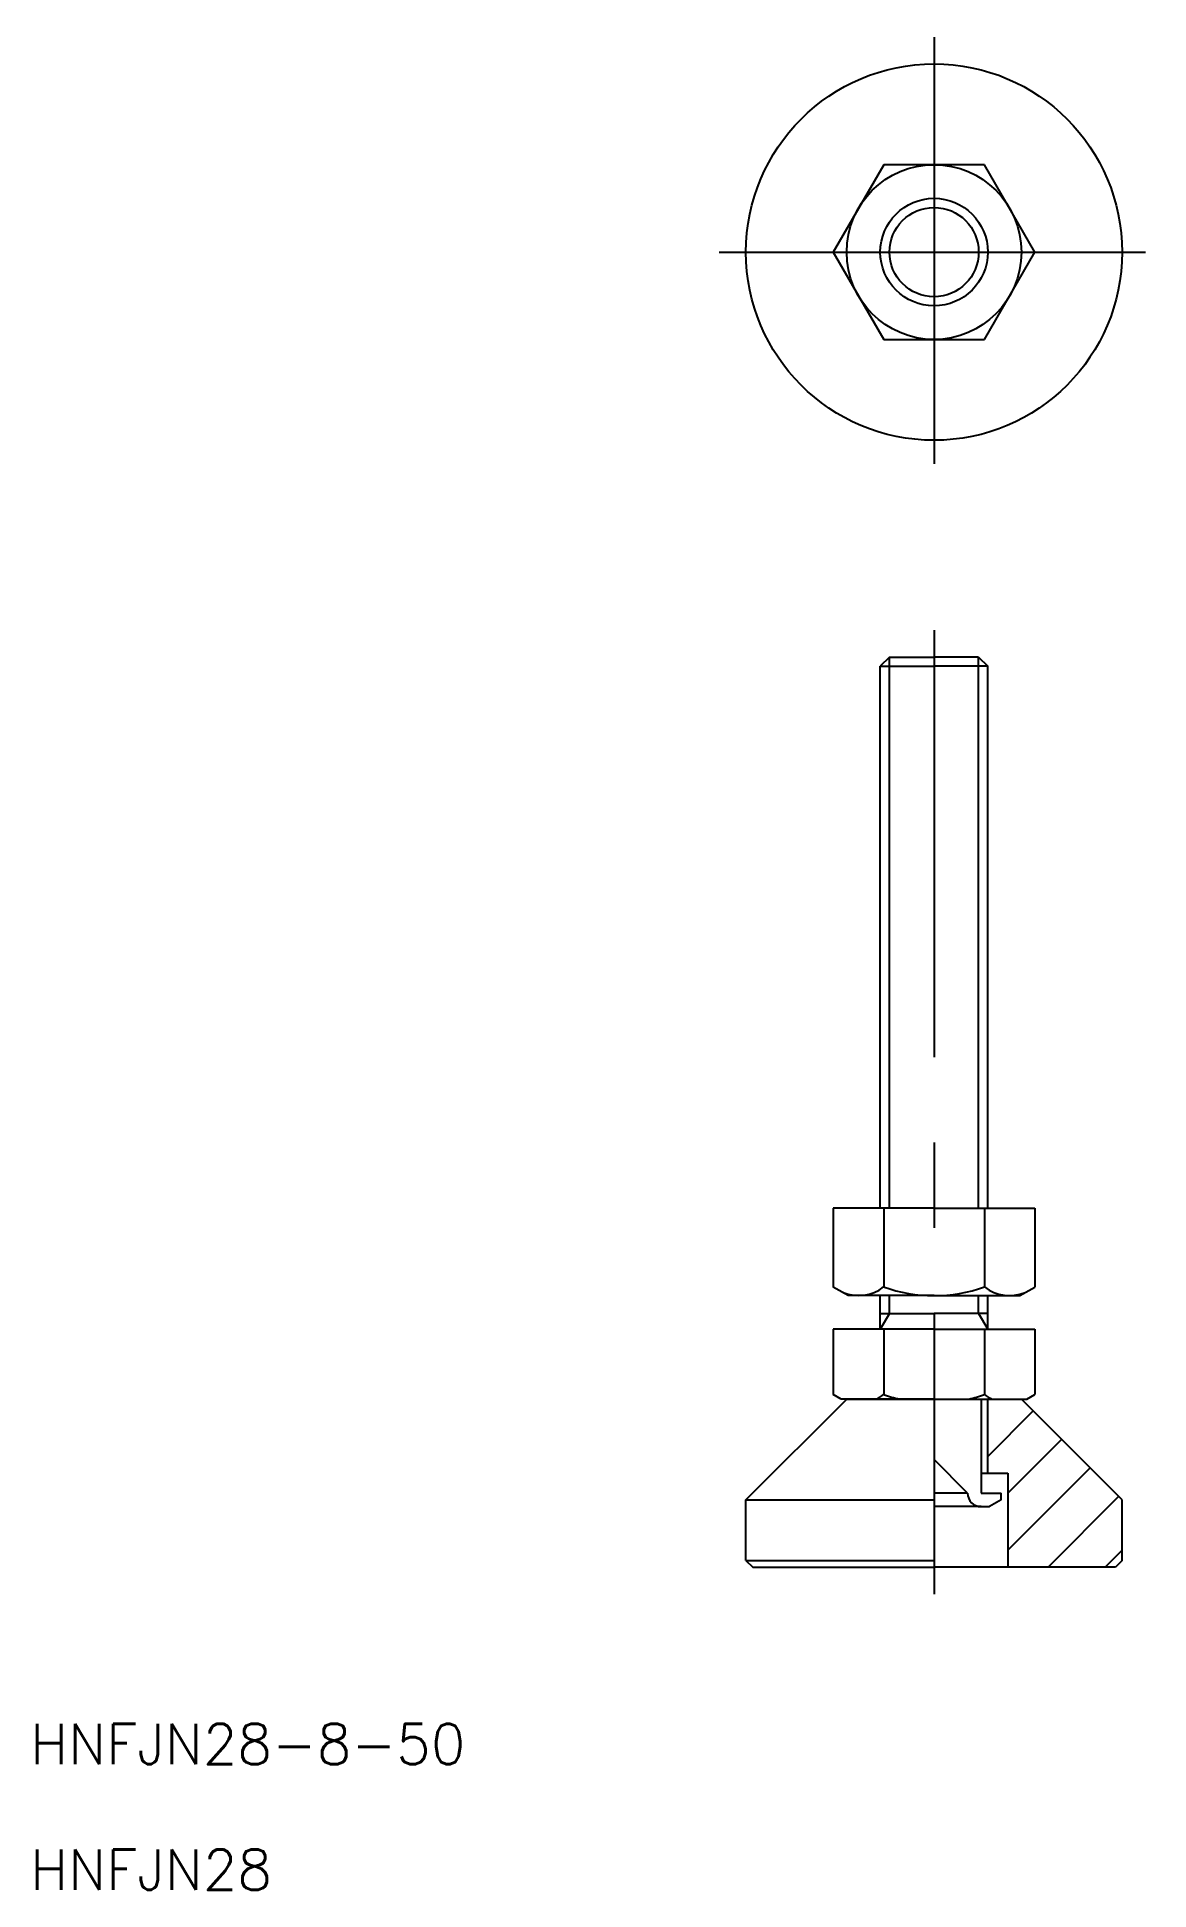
# Model space of a CAD drawing. Extents: x -67 to 16, y -24 to 114.
import ezdxf

# ---------------------------------------------------------------- set-up
doc = ezdxf.new("R2010")
doc.units = 0
doc.linetypes.add('CENTER', pattern=[50.8, 31.75, -6.35, 6.35, -6.35])
doc.layers.get('0').update_dxf_attribs({"linetype": 'CONTINUOUS'})
doc.layers.add('CENTER', color=1, linetype='CENTER')
doc.styles.get("Standard").update_dxf_attribs({"font": 'txt.shx', "height": 3, "bigfont": 'bigfont.shx'})

msp = doc.modelspace()

# ---------------------------------------------------------------- linework, layer by layer
at = {"color": 7, "linetype": 'CONTINUOUS'}
for p, q in [((-3.75, 104.33), (-7.51, 97.83)), ((3.75, 104.33), (-3.75, 104.33)), ((7.51, 97.83), (3.75, 104.33)), ((-7.51, 97.83), (-3.75, 91.33)), ((3.75, 91.33), (7.51, 97.83)), ((-3.75, 91.33), (3.75, 91.33)), ((-3.32, 67.7), (-4, 67.02)), ((-3.32, 67.7), (0, 67.7)), ((3.32, 67.7), (0, 67.7)), ((3.32, 67.7), (4, 67.02)), ((-4, 26.7), (-4, 67.02)), ((-4, 67.02), (0, 67.02)), ((4, 67.02), (0, 67.02)), ((4, 26.7), (4, 67.02)), ((-7.51, 26.7), (-7.51, 20.84)), ((0, 26.7), (-7.51, 26.7)), ((-3.75, 26.7), (-3.75, 20.84)), ((0, 26.7), (7.51, 26.7)), ((3.75, 26.7), (3.75, 20.84)), ((7.51, 26.7), (7.51, 20.84)), ((-6.39, 20.2), (-7.51, 20.84)), ((6.39, 20.2), (7.51, 20.84)), ((0, 20.2), (-6.39, 20.2)), ((-4, 17.7), (-4, 20.2)), ((0, 20.2), (6.39, 20.2)), ((4, 17.7), (4, 20.2)), ((-4, 18.87), (0, 18.87)), ((4, 18.87), (0, 18.87)), ((0, 17.7), (-7.51, 17.7)), ((-7.51, 17.7), (-7.51, 12.84)), ((-3.75, 17.7), (-3.75, 12.84)), ((0, 17.7), (7.51, 17.7)), ((3.75, 17.7), (3.75, 12.84)), ((7.51, 17.7), (7.51, 12.84)), ((-14, 5), (-6.5, 12.5)), ((-6.91, 12.5), (-7.51, 12.84)), ((0, 12.5), (-6.91, 12.5)), ((-6.5, 12.5), (0, 12.5)), ((0, 12.5), (6.91, 12.5)), ((3.5, 12.5), (3.5, 5.5)), ((4, 7), (4, 12.5)), ((14, 5), (6.5, 12.5)), ((6.91, 12.5), (7.51, 12.84)), ((2.5, 5.5), (0, 8)), ((3.5, 7), (5.5, 7)), ((5.5, 7), (5.5, 0)), ((-14, 0.5), (-14, 5)), ((-14, 5), (0, 5)), ((2.5, 5.5), (0, 5.5)), ((3.5, 4.5), (0, 4.5)), ((3.5, 5.5), (5, 5.5)), ((3.5, 4.5), (4.13, 4.5)), ((5, 5), (4.13, 4.5)), ((5, 5), (5, 5.5)), ((14, 0.5), (14, 5)), ((-14, 0.5), (-13.5, 0)), ((-14, 0.5), (0, 0.5)), ((-13.5, 0), (0, 0)), ((13.5, 0), (0, 0)), ((14, 0.5), (13.5, 0))]:
    msp.add_line(p, q, dxfattribs=at)
at = {"color": 3, "linetype": 'CONTINUOUS'}
for p, q in [((-3.32, 26.7), (-3.32, 67.7)), ((3.32, 26.7), (3.32, 67.7)), ((-3.32, 18.87), (-3.32, 20.2)), ((3.32, 18.87), (3.32, 20.2)), ((-3.32, 18.87), (-4, 17.7)), ((3.32, 18.87), (4, 17.7)), ((4, 12.49), (4.01, 12.5)), ((4, 8.24), (7.38, 11.62)), ((5.5, 5.5), (9.5, 9.5)), ((5.5, 1.26), (11.62, 7.38)), ((8.49, 0), (13.74, 5.26)), ((12.73, 0), (14, 1.27))]:
    msp.add_line(p, q, dxfattribs=at)
at = {"color": 7, "linetype": 'CONTINUOUS'}
for radius in [14, 6.5, 4]:
    msp.add_circle((0, 97.83), radius, dxfattribs=at)
at = {"color": 3, "linetype": 'CONTINUOUS'}
msp.add_circle((0, 97.83), 3.32, dxfattribs=at)
at = {"color": 7, "linetype": 'CONTINUOUS'}
for centre, radius, start, end in [((-5.63, 23.25), 3.05, 247.9065, 307.9065), ((0, 31.45), 11.25, 250.5138, 270), ((0, 31.45), 11.25, 270, 289.4862), ((5.63, 23.25), 3.05, 232.0935, 292.0935), ((-5.63, 15.25), 3.05, 295.6079, 307.9065), ((0, 23.45), 11.25, 250.5138, 256.7385), ((0, 23.45), 11.25, 283.2615, 289.4862), ((5.63, 15.25), 3.05, 232.0935, 244.3921), ((3.5, 5.5), 1, 180, 270)]:
    msp.add_arc(centre, radius, start, end, dxfattribs=at)
at = {"layer": 'CENTER', "color": 1, "linetype": 'CENTER'}
for p, q in [((0, 113.83), (0, 81.83)), ((-16, 97.83), (16, 97.83)), ((0, 69.7), (0, -2))]:
    msp.add_line(p, q, dxfattribs=at)

# ---------------------------------------------------------------- texts
at = {"color": 7, "linetype": 'CONTINUOUS'}
for s, p in [('HNFJN28-8-50', (-67.29, -14.66)), ('HNFJN28', (-67.29, -24.01))]:
    msp.add_text(s, height=3, dxfattribs=at).set_placement(p)

doc.saveas('drawing.dxf')
